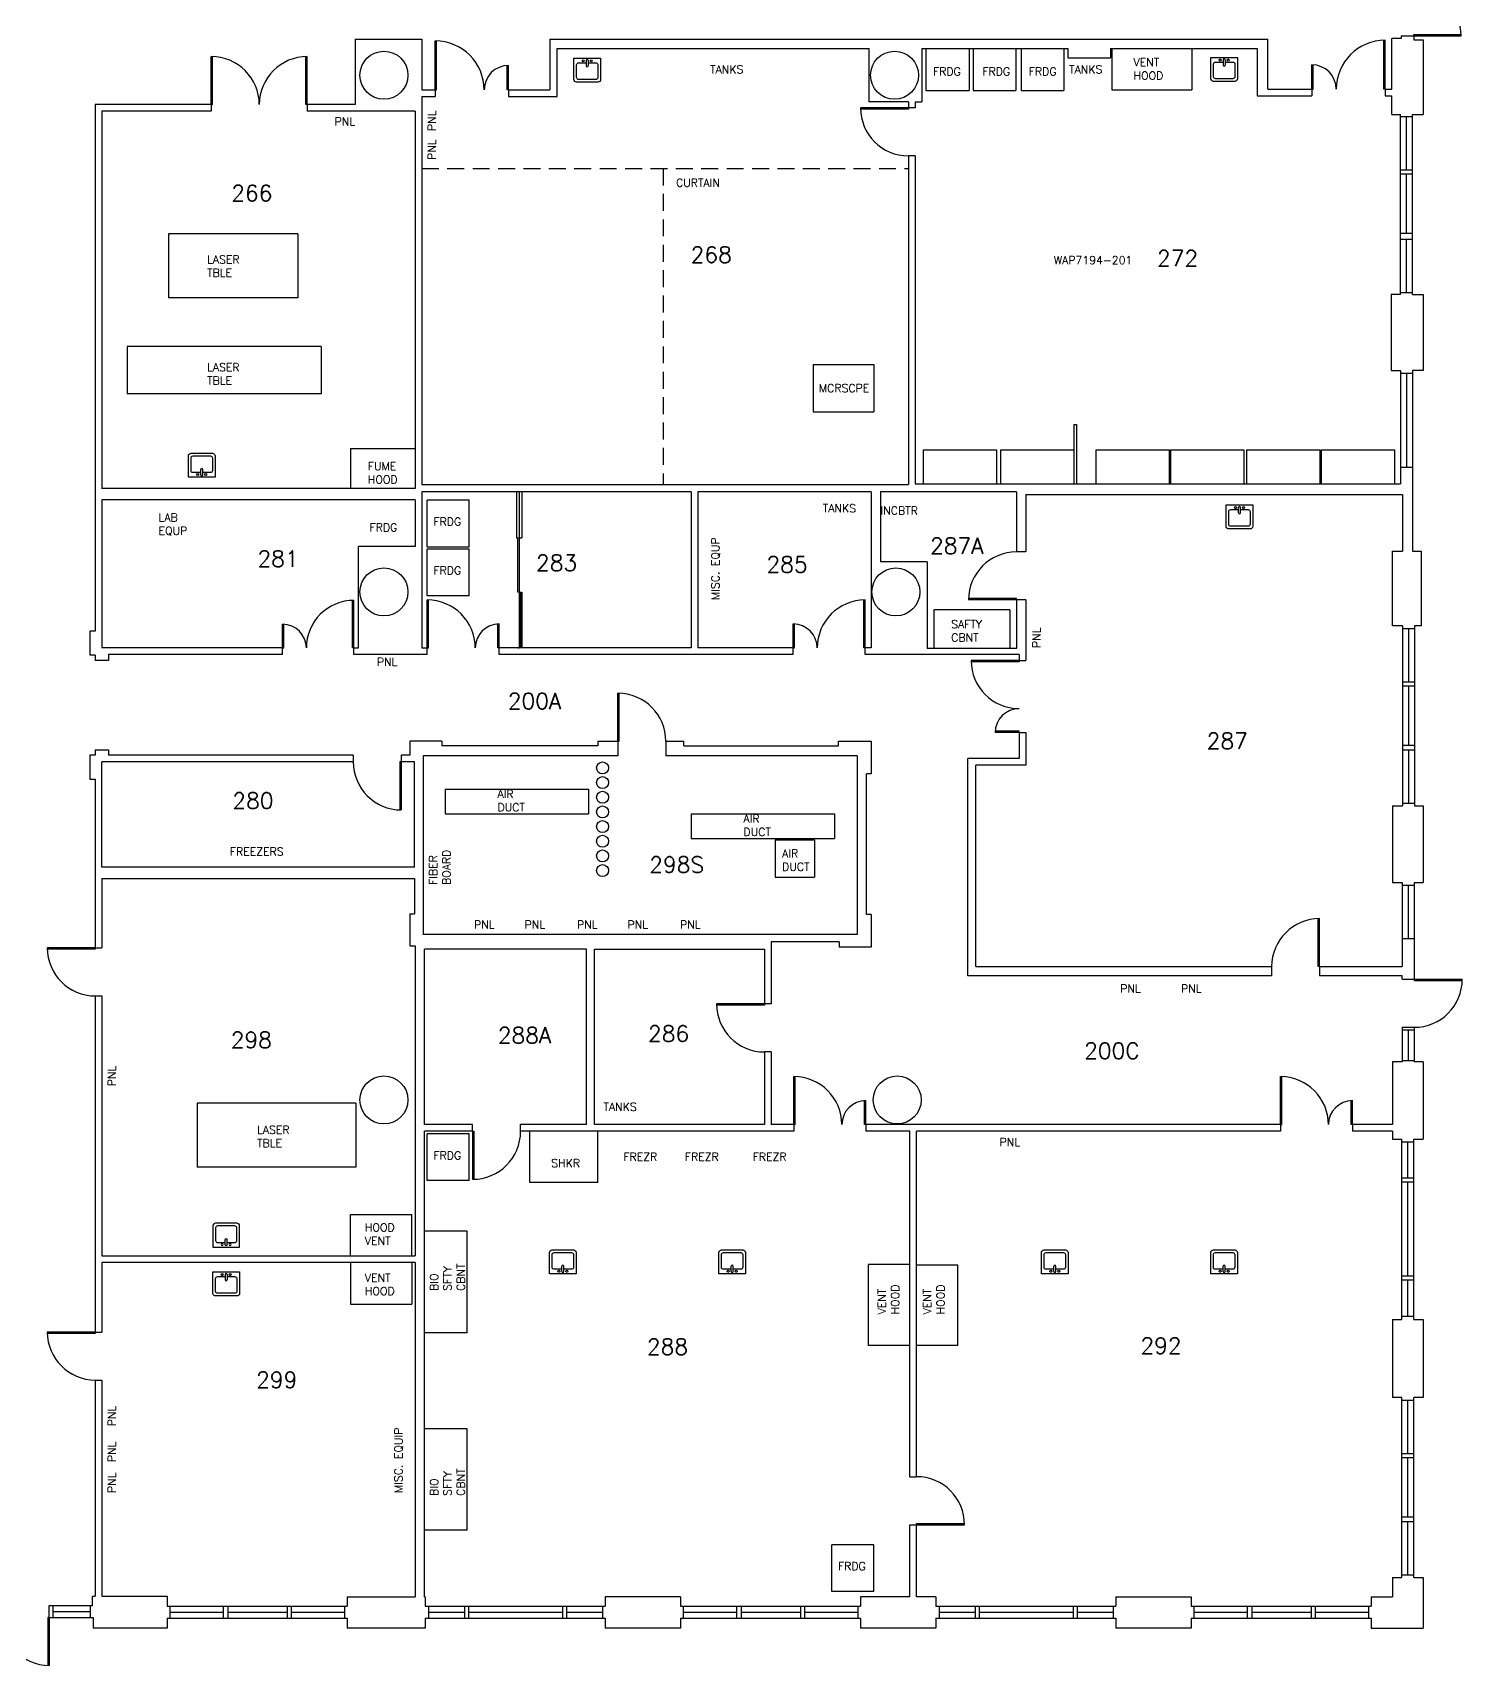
# Model space of a CAD drawing. Header units: inches. Extents: x -10292 to -5324, y 13582 to 17307.
# Drawn here: x -7178 to -6106, y 14632 to 15856 of the extents above; entities that cross this region are included whole.
import ezdxf
from ezdxf.enums import TextEntityAlignment as Align

# ---------------------------------------------------------------- set-up
doc = ezdxf.new("R2010")
doc.units = ezdxf.units.IN
doc.header["$MEASUREMENT"] = 0
doc.linetypes.add('DASHED', pattern=[19.05, 12.7, -6.35])
doc.layers.get('0').update_dxf_attribs({"plot": 0})
for name, color, linetype in [('A-AREA-IDEN', 7, 'Continuous'), ('A-COLS', 1, 'Continuous'), ('A-DOOR', 3, 'Continuous'), ('A-EQPM', 9, 'Continuous'), ('A-FLOR-PFIX', 9, 'Continuous'), ('A-FURN', 9, 'Continuous'), ('A-GLAZ', 5, 'Continuous'), ('A-WALL-FULL', 7, 'Continuous'), ('A-WALL-PRTN', 9, 'Continuous'), ('T-WIFI-WAPS', 8, 'Continuous')]:
    doc.layers.add(name, color=color, linetype=linetype)
doc.layers.get('0').off()
doc.styles.get("Standard").update_dxf_attribs({"font": 'romans.shx', "height": 12})

# ---------------------------------------------------------------- blocks, each defined once
blk = doc.blocks.new('SINKSQUARE')
at = {"layer": 'A-FLOR-PFIX'}
for p, q in [((-10, 0), (10, 0)), ((-0.8, -1.8), (-0.8, -5.8)), ((0.7, -1.8), (0.7, -5.8))]:
    blk.add_line(p, q, dxfattribs=at)
for points in [[(10, 0), (10, -16, -0.414214), (8, -18), (-8, -18, -0.414214), (-10, -16), (-10, 0)], [(0.7, -3.5), (6.5, -3.5, -0.414214), (8, -5), (8, -14.5, -0.414214), (6.5, -16), (-6.5, -16, -0.414214), (-8, -14.5), (-8, -5, -0.414214), (-6.5, -3.5), (-0.8, -3.5)]]:
    blk.add_lwpolyline(points, format="xyb", dxfattribs=at)
for centre in [(-3, -2), (3, -2)]:
    blk.add_circle(centre, 0.75, dxfattribs=at)
for centre, start, end in [((0, -1.8), 0, 180), ((0, -5.8), 180, 0)]:
    blk.add_arc(centre, 0.75, start, end, dxfattribs=at)
for tag, p in [('INFO_BLOCK_ID', (0, 0)), ('SM_DESCRIPTION', (0, -18)), ('ROOM_NUMBER', (0, -9)), ('HEIGHT', (0, -27)), ('COMMENT', (0, -36))]:
    blk.add_attdef(tag, text='', height=6).set_placement(p, align=Align.CENTER)

msp = doc.modelspace()

# ---------------------------------------------------------------- linework, layer by layer
at = {"layer": 'A-COLS'}
for centre in [(-6914.8, 15824.3), (-6531.8, 15824.3), (-6914.8, 15436.8), (-6530.8, 15436.8), (-6914.8, 15055.8), (-6529.8, 15055.8)]:
    msp.add_circle(centre, 18, dxfattribs=at)
at = {"layer": 'A-DOOR'}
for p, q in [((-6876.3, 15813.3), (-6876.3, 15850)), ((-6875.3, 15813.3), (-6875.3, 15850)), ((-6164.8, 15813.8), (-6164.8, 15850.5)), ((-6163.8, 15813.8), (-6163.8, 15850.5)), ((-6142.3, 15853.8), (-6142.3, 15854.8)), ((-6142.3, 15854.8), (-6106.8, 15854.8)), ((-6142.3, 15853.8), (-6106.8, 15853.8)), ((-7044.3, 15802.3), (-7044.3, 15838.3)), ((-7043.3, 15802.3), (-7043.3, 15838.3)), ((-6973.3, 15802.3), (-6973.3, 15838.3)), ((-6972.3, 15802.3), (-6972.3, 15838.3)), ((-6822.3, 15813.3), (-6822.3, 15831.6)), ((-6821.3, 15813.3), (-6821.3, 15831.6)), ((-6218.8, 15813.8), (-6218.8, 15832.1)), ((-6217.8, 15813.8), (-6217.8, 15832.1)), ((-6876.3, 15813.3), (-6875.3, 15813.3)), ((-6821.3, 15813.3), (-6822.3, 15813.3)), ((-6218.8, 15813.8), (-6217.8, 15813.8)), ((-6163.8, 15813.8), (-6164.8, 15813.8)), ((-7044.3, 15802.3), (-7043.3, 15802.3)), ((-6972.3, 15802.3), (-6973.3, 15802.3)), ((-6521.3, 15799.8), (-6557.3, 15799.8)), ((-6521.3, 15798.8), (-6557.3, 15798.8)), ((-6521.3, 15799.8), (-6521.3, 15798.8)), ((-6814.3, 15477.3), (-6813.3, 15477.3)), ((-6814.3, 15436.6), (-6814.3, 15477.3)), ((-6813.3, 15477.3), (-6813.3, 15436.6)), ((-6938.3, 15394.8), (-6938.3, 15430.5)), ((-6937.3, 15394.8), (-6937.3, 15430.5)), ((-6882.3, 15394.8), (-6882.3, 15430.8)), ((-6881.3, 15394.8), (-6881.3, 15430.8)), ((-6813.3, 15436.6), (-6814.3, 15436.6)), ((-6554.8, 15394.8), (-6554.8, 15430.8)), ((-6553.8, 15394.8), (-6553.8, 15430.8)), ((-6440.3, 15431.8), (-6476.3, 15431.8)), ((-6440.3, 15430.8), (-6476.3, 15430.8)), ((-6440.3, 15430.8), (-6440.3, 15431.8)), ((-6990.8, 15394.8), (-6990.8, 15412.6)), ((-6989.8, 15394.8), (-6989.8, 15412.6)), ((-6829.3, 15394.8), (-6829.3, 15412.8)), ((-6828.3, 15394.8), (-6828.3, 15412.8)), ((-6607.8, 15394.8), (-6607.8, 15412.8)), ((-6606.8, 15394.8), (-6606.8, 15412.8)), ((-6990.8, 15394.8), (-6989.8, 15394.8)), ((-6937.3, 15394.8), (-6938.3, 15394.8)), ((-6882.3, 15394.8), (-6881.3, 15394.8)), ((-6828.3, 15394.8), (-6829.3, 15394.8)), ((-6814.3, 15394.8), (-6813.3, 15394.8)), ((-6607.8, 15394.8), (-6606.8, 15394.8)), ((-6553.8, 15394.8), (-6554.8, 15394.8)), ((-6438.3, 15385.3), (-6474.3, 15385.3)), ((-6438.3, 15384.3), (-6474.3, 15384.3)), ((-6438.3, 15385.3), (-6438.3, 15384.3)), ((-6739.3, 15324.8), (-6739.3, 15360.8)), ((-6738.3, 15324.8), (-6738.3, 15360.8)), ((-6438.3, 15332.3), (-6456.3, 15332.3)), ((-6438.3, 15331.3), (-6456.3, 15331.3)), ((-6438.3, 15331.3), (-6438.3, 15332.3)), ((-6739.3, 15324.8), (-6738.3, 15324.8)), ((-6901.8, 15309.3), (-6902.8, 15309.3)), ((-6902.8, 15309.3), (-6902.8, 15273.3)), ((-6901.8, 15309.3), (-6901.8, 15273.3)), ((-6213.9, 15155.8), (-6213.9, 15191.8)), ((-6212.9, 15155.8), (-6212.9, 15191.8)), ((-7131.3, 15169.8), (-7167.3, 15169.8)), ((-7131.3, 15168.8), (-7167.3, 15168.8)), ((-7131.3, 15169.8), (-7131.3, 15168.8)), ((-6212.9, 15155.8), (-6213.9, 15155.8)), ((-6141.9, 15146.3), (-6105.9, 15146.3)), ((-6141.9, 15146.3), (-6141.9, 15145.3)), ((-6141.9, 15145.3), (-6105.9, 15145.3)), ((-6629.3, 15127.8), (-6665.3, 15127.8)), ((-6629.3, 15126.8), (-6665.3, 15126.8)), ((-6629.3, 15127.8), (-6629.3, 15126.8)), ((-6607.3, 15037.3), (-6607.3, 15073.3)), ((-6606.3, 15037.3), (-6606.3, 15073.3)), ((-6242.3, 15037.3), (-6242.3, 15073.3)), ((-6241.3, 15037.3), (-6241.3, 15073.3)), ((-6554.3, 15037.3), (-6554.3, 15055.3)), ((-6553.3, 15037.3), (-6553.3, 15055.3)), ((-6189.3, 15037.3), (-6189.3, 15055.3)), ((-6188.3, 15037.3), (-6188.3, 15055.3)), ((-6607.3, 15037.3), (-6606.3, 15037.3)), ((-6553.3, 15037.3), (-6554.3, 15037.3)), ((-6242.3, 15037.3), (-6241.3, 15037.3)), ((-6188.3, 15037.3), (-6189.3, 15037.3)), ((-6848.3, 15032.3), (-6848.3, 14996.3)), ((-6848.3, 15032.3), (-6847.3, 15032.3)), ((-6847.3, 15032.3), (-6847.3, 14996.3)), ((-7131.3, 14881.8), (-7167.3, 14881.8)), ((-7131.3, 14880.8), (-7167.3, 14880.8)), ((-7131.3, 14881.8), (-7131.3, 14880.8)), ((-6515.3, 14737.3), (-6515.3, 14738.3)), ((-6515.3, 14738.3), (-6479.3, 14738.3)), ((-6515.3, 14737.3), (-6479.3, 14737.3)), ((-7165.8, 14667.8), (-7166.8, 14667.8)), ((-7166.8, 14667.8), (-7166.8, 14631.8)), ((-7165.8, 14667.8), (-7165.8, 14631.8))]:
    msp.add_line(p, q, dxfattribs=at)
at = {"layer": 'A-DOOR', "linetype": 'DASHED'}
for p, q in [((-6886.3, 15754.3), (-6521.3, 15754.3)), ((-6705.3, 15754.3), (-6705.3, 15517.3))]:
    msp.add_line(p, q, dxfattribs=at)
at = {"layer": 'A-DOOR'}
for centre, radius, start, end in [((-6142.3, 15853.8), 35.5, 0, 90), ((-6876.3, 15813.3), 36.7, 0, 90), ((-6163.8, 15813.8), 36.7, 90, 180), ((-7044.3, 15802.3), 36, 0, 90), ((-6972.3, 15802.3), 36, 90, 180), ((-6821.3, 15813.3), 18.3, 90, 180), ((-6218.8, 15813.8), 18.3, 0, 90), ((-6521.3, 15799.8), 36, 180, 270), ((-6440.3, 15430.8), 36, 90, 180), ((-6937.3, 15394.8), 35.7, 90, 180), ((-6882.3, 15394.8), 36, 0, 90), ((-6553.8, 15394.8), 36, 90, 180), ((-6990.8, 15394.8), 17.8, 0, 90), ((-6828.3, 15394.8), 18, 90, 180), ((-6607.8, 15394.8), 18, 0, 90), ((-6438.3, 15385.3), 36, 180, 270), ((-6739.3, 15324.8), 36, 0, 90), ((-6438.3, 15331.3), 18, 90, 180), ((-6901.8, 15309.3), 36, 180, 270), ((-6212.9, 15155.8), 36, 90, 180), ((-7131.3, 15169.8), 36, 180, 270), ((-6141.9, 15146.3), 36, 270, 0), ((-6629.3, 15127.8), 36, 180, 270), ((-6607.3, 15037.3), 36, 0, 90), ((-6242.3, 15037.3), 36, 0, 90), ((-6553.3, 15037.3), 18, 90, 180), ((-6188.3, 15037.3), 18, 90, 180), ((-6848.3, 15032.3), 36, 270, 0), ((-7131.3, 14881.8), 36, 180, 270), ((-6515.3, 14737.3), 36, 0, 90), ((-7165.8, 14667.8), 36, 180, 270)]:
    msp.add_arc(centre, radius, start, end, dxfattribs=at)
at = {"layer": 'A-EQPM'}
for p, q in [((-6508.3, 15844.3), (-6508.3, 15812.8)), ((-6475.8, 15844.3), (-6475.8, 15812.8)), ((-6472.8, 15844.3), (-6472.8, 15812.8)), ((-6440.8, 15844.3), (-6440.8, 15812.8)), ((-6436.8, 15844.3), (-6436.8, 15812.8)), ((-6404.8, 15844.3), (-6404.8, 15812.8)), ((-6368.8, 15844.3), (-6368.8, 15813.3)), ((-6308.8, 15844.3), (-6308.8, 15813.3)), ((-6508.3, 15812.8), (-6475.8, 15812.8)), ((-6472.8, 15812.8), (-6440.8, 15812.8)), ((-6436.8, 15812.8), (-6404.8, 15812.8)), ((-6368.8, 15813.3), (-6308.8, 15813.3)), ((-7076.3, 15705.3), (-7076.3, 15657.3)), ((-6979.3, 15705.3), (-7076.3, 15705.3)), ((-6979.3, 15705.3), (-6979.3, 15657.3)), ((-6979.3, 15657.3), (-7076.3, 15657.3)), ((-7107.3, 15620.8), (-7107.3, 15585.3)), ((-6961.8, 15620.8), (-7107.3, 15620.8)), ((-6961.8, 15620.8), (-6961.8, 15585.3)), ((-6592.8, 15607.3), (-6592.8, 15571.8)), ((-6592.8, 15607.3), (-6547.3, 15607.3)), ((-6547.3, 15607.3), (-6547.3, 15571.8)), ((-6961.8, 15585.3), (-7107.3, 15585.3)), ((-6592.8, 15571.8), (-6547.3, 15571.8)), ((-6939.8, 15544.3), (-6939.8, 15514.3)), ((-6939.8, 15544.3), (-6891.3, 15544.3)), ((-6850.8, 15505.5), (-6882.3, 15505.5)), ((-6882.3, 15470.5), (-6882.3, 15505.5)), ((-6850.8, 15470.5), (-6850.8, 15505.5)), ((-6850.8, 15470.5), (-6882.3, 15470.5)), ((-6850.8, 15468.9), (-6882.3, 15468.9)), ((-6882.3, 15433.9), (-6882.3, 15468.9)), ((-6850.8, 15433.9), (-6850.8, 15468.9)), ((-6850.8, 15433.9), (-6882.3, 15433.9)), ((-6502.3, 15423.3), (-6502.3, 15394.3)), ((-6445.3, 15423.3), (-6502.3, 15423.3)), ((-6445.3, 15423.3), (-6445.3, 15394.3)), ((-6868.8, 15288.8), (-6761.3, 15288.8)), ((-6868.8, 15288.8), (-6868.8, 15270.3)), ((-6761.3, 15288.8), (-6761.3, 15270.3)), ((-6868.8, 15270.3), (-6761.3, 15270.3)), ((-6684.3, 15270.3), (-6576.8, 15270.3)), ((-6684.3, 15270.3), (-6684.3, 15251.8)), ((-6576.8, 15270.3), (-6576.8, 15251.8)), ((-6684.3, 15251.8), (-6576.8, 15251.8)), ((-6621.3, 15250.8), (-6591.8, 15250.8)), ((-6621.3, 15250.8), (-6621.3, 15222.8)), ((-6591.8, 15250.8), (-6591.8, 15222.8)), ((-6621.3, 15222.8), (-6591.8, 15222.8)), ((-7054.8, 15053.3), (-7054.8, 15005.3)), ((-6935.8, 15053.3), (-7054.8, 15053.3)), ((-6935.8, 15053.3), (-6935.8, 15005.3)), ((-6850.8, 15030.3), (-6882.3, 15030.3)), ((-6882.3, 14995.3), (-6882.3, 15030.3)), ((-6850.8, 14995.3), (-6850.8, 15030.3)), ((-6805.3, 14993.8), (-6805.3, 15032.3)), ((-6754.3, 14993.8), (-6754.3, 15032.3)), ((-6935.8, 15005.3), (-7054.8, 15005.3)), ((-6850.8, 14995.3), (-6882.3, 14995.3)), ((-6754.3, 14993.8), (-6805.3, 14993.8)), ((-6939.8, 14938.8), (-6939.8, 14969.8)), ((-6939.8, 14969.8), (-6893.8, 14969.8)), ((-6893.8, 14938.8), (-6893.8, 14969.8)), ((-6852.3, 14957.3), (-6884.3, 14957.3)), ((-6852.3, 14881.3), (-6852.3, 14957.3)), ((-6939.8, 14933.8), (-6939.8, 14902.8)), ((-6893.8, 14933.8), (-6893.8, 14902.8)), ((-6551.3, 14871.8), (-6551.3, 14932.3)), ((-6520.3, 14932.3), (-6551.3, 14932.3)), ((-6484.3, 14931.8), (-6515.3, 14931.8)), ((-6484.3, 14871.8), (-6484.3, 14931.8)), ((-6939.8, 14902.8), (-6893.8, 14902.8)), ((-6852.3, 14881.3), (-6884.3, 14881.3)), ((-6520.3, 14871.8), (-6551.3, 14871.8)), ((-6484.3, 14871.8), (-6515.3, 14871.8)), ((-6852.3, 14809.3), (-6884.3, 14809.3)), ((-6852.3, 14733.3), (-6852.3, 14809.3)), ((-6852.3, 14733.3), (-6884.3, 14733.3)), ((-6547.3, 14722.3), (-6578.8, 14722.3)), ((-6578.8, 14687.3), (-6578.8, 14722.3)), ((-6547.3, 14687.3), (-6547.3, 14722.3)), ((-6547.3, 14687.3), (-6578.8, 14687.3))]:
    msp.add_line(p, q, dxfattribs=at)
for centre in [(-6750.8, 15304.8), (-6750.8, 15293.8), (-6750.8, 15282.8), (-6750.8, 15271.8), (-6750.8, 15260.8), (-6750.8, 15249.8), (-6750.8, 15238.8), (-6750.8, 15227.8)]:
    msp.add_circle(centre, 4.5, dxfattribs=at)
at = {"layer": 'A-FURN'}
for p, q in [((-6510.3, 15543.3), (-6455.3, 15543.3)), ((-6510.3, 15543.3), (-6510.3, 15517.8)), ((-6455.3, 15543.3), (-6455.3, 15517.8)), ((-6452.3, 15543.3), (-6452.3, 15517.8)), ((-6452.3, 15543.3), (-6397.3, 15543.3)), ((-6397.3, 15543.3), (-6397.3, 15517.8)), ((-6380.8, 15543.3), (-6380.8, 15517.8)), ((-6380.8, 15543.3), (-6325.8, 15543.3)), ((-6325.8, 15543.3), (-6325.8, 15517.8)), ((-6324.8, 15543.3), (-6324.8, 15517.8)), ((-6324.8, 15543.3), (-6269.8, 15543.3)), ((-6269.8, 15543.3), (-6269.8, 15517.8)), ((-6267.8, 15543.3), (-6267.8, 15517.8)), ((-6267.8, 15543.3), (-6212.8, 15543.3)), ((-6212.8, 15543.3), (-6212.8, 15517.8)), ((-6211.8, 15543.3), (-6211.8, 15517.8)), ((-6211.8, 15543.3), (-6156.8, 15543.3)), ((-6156.8, 15543.3), (-6156.8, 15517.8))]:
    msp.add_line(p, q, dxfattribs=at)
at = {"layer": 'A-GLAZ'}
for p, q in [((-6152.3, 15753.3), (-6152.3, 15793.3)), ((-6147.8, 15753.3), (-6147.8, 15793.3)), ((-6143.3, 15753.3), (-6143.3, 15793.3)), ((-6152.3, 15705.8), (-6152.3, 15750.3)), ((-6147.8, 15705.8), (-6147.8, 15750.3)), ((-6143.3, 15705.8), (-6143.3, 15750.3)), ((-6152.3, 15661.3), (-6152.3, 15701.3)), ((-6147.8, 15661.3), (-6147.8, 15701.3)), ((-6143.3, 15661.3), (-6143.3, 15701.3)), ((-6152.3, 15600.8), (-6152.3, 15530.3)), ((-6147.8, 15600.8), (-6147.8, 15530.3)), ((-6143.3, 15600.8), (-6143.3, 15530.3)), ((-6815.3, 15511.8), (-6815.3, 15477.3)), ((-6813.3, 15511.8), (-6813.3, 15477.3)), ((-6811.3, 15511.8), (-6811.3, 15477.3)), ((-6815.3, 15477.3), (-6811.3, 15477.3)), ((-6813.3, 15436.6), (-6813.3, 15394.8)), ((-6813.3, 15436.6), (-6811.3, 15436.6)), ((-6812.3, 15436.6), (-6812.3, 15394.8)), ((-6811.3, 15436.6), (-6811.3, 15394.8)), ((-6150.8, 15409.3), (-6150.8, 15369.3)), ((-6146.3, 15409.3), (-6146.3, 15369.3)), ((-6141.8, 15409.3), (-6141.8, 15369.3)), ((-6150.8, 15366.3), (-6150.8, 15321.8)), ((-6146.3, 15366.3), (-6146.3, 15321.8)), ((-6141.8, 15366.3), (-6141.8, 15321.8)), ((-6150.8, 15318.3), (-6150.8, 15278.3)), ((-6146.3, 15318.3), (-6146.3, 15278.3)), ((-6141.8, 15318.3), (-6141.8, 15278.3)), ((-6150.9, 15216.8), (-6150.9, 15176.8)), ((-6146.4, 15216.8), (-6146.4, 15176.8)), ((-6141.9, 15216.8), (-6141.9, 15176.8)), ((-6150.9, 15108.3), (-6150.9, 15085.3)), ((-6146.4, 15108.3), (-6146.4, 15085.3)), ((-6141.9, 15108.3), (-6141.9, 15085.3)), ((-6151.3, 14997.3), (-6151.3, 15024.3)), ((-6146.8, 14997.3), (-6146.8, 15024.3)), ((-6142.3, 14997.3), (-6142.3, 15024.3)), ((-6151.3, 14923.8), (-6151.3, 14994.3)), ((-6146.8, 14923.8), (-6146.8, 14994.3)), ((-6142.3, 14923.8), (-6142.3, 14994.3)), ((-6151.3, 14893.8), (-6151.3, 14920.8)), ((-6146.8, 14893.8), (-6146.8, 14920.8)), ((-6142.3, 14893.8), (-6142.3, 14920.8)), ((-6151.3, 14790.8), (-6151.3, 14830.8)), ((-6146.8, 14790.8), (-6146.8, 14830.8)), ((-6142.3, 14790.8), (-6142.3, 14830.8)), ((-6151.3, 14743.3), (-6151.3, 14787.8)), ((-6146.8, 14743.3), (-6146.8, 14787.8)), ((-6142.3, 14743.3), (-6142.3, 14787.8)), ((-6151.3, 14699.8), (-6151.3, 14739.8)), ((-6146.8, 14699.8), (-6146.8, 14739.8)), ((-6142.3, 14699.8), (-6142.3, 14739.8)), ((-7162.8, 14676.8), (-7134.8, 14676.8)), ((-7162.8, 14672.3), (-7134.8, 14672.3)), ((-7075.3, 14676.3), (-7035.3, 14676.3)), ((-7075.3, 14671.8), (-7035.3, 14671.8)), ((-7031.8, 14676.3), (-6987.3, 14676.3)), ((-7031.8, 14671.8), (-6987.3, 14671.8)), ((-6984.3, 14676.3), (-6944.3, 14676.3)), ((-6984.3, 14671.8), (-6944.3, 14671.8)), ((-6881.3, 14676.3), (-6854.3, 14676.3)), ((-6881.3, 14671.8), (-6854.3, 14671.8)), ((-6851.3, 14676.3), (-6780.8, 14676.3)), ((-6851.3, 14671.8), (-6780.8, 14671.8)), ((-6777.8, 14676.3), (-6750.8, 14676.3)), ((-6777.8, 14671.8), (-6750.8, 14671.8)), ((-6690.3, 14676.3), (-6650.3, 14676.3)), ((-6690.3, 14671.8), (-6650.3, 14671.8)), ((-6646.8, 14676.3), (-6602.3, 14676.3)), ((-6646.8, 14671.8), (-6602.3, 14671.8)), ((-6599.3, 14676.3), (-6559.3, 14676.3)), ((-6599.3, 14671.8), (-6559.3, 14671.8)), ((-6498.3, 14676.3), (-6471.3, 14676.3)), ((-6498.3, 14671.8), (-6471.3, 14671.8)), ((-6468.3, 14676.3), (-6397.8, 14676.3)), ((-6468.3, 14671.8), (-6397.8, 14671.8)), ((-6394.8, 14676.3), (-6367.8, 14676.3)), ((-6394.8, 14671.8), (-6367.8, 14671.8)), ((-6307.3, 14676.3), (-6267.3, 14676.3)), ((-6307.3, 14671.8), (-6267.3, 14671.8)), ((-6263.8, 14676.3), (-6219.3, 14676.3)), ((-6263.8, 14671.8), (-6219.3, 14671.8)), ((-6216.3, 14676.3), (-6176.3, 14676.3)), ((-6216.3, 14671.8), (-6176.3, 14671.8)), ((-7162.8, 14667.8), (-7134.8, 14667.8)), ((-7075.3, 14667.3), (-7035.3, 14667.3)), ((-7031.8, 14667.3), (-6987.3, 14667.3)), ((-6984.3, 14667.3), (-6944.3, 14667.3)), ((-6881.3, 14667.3), (-6854.3, 14667.3)), ((-6851.3, 14667.3), (-6780.8, 14667.3)), ((-6777.8, 14667.3), (-6750.8, 14667.3)), ((-6690.3, 14667.3), (-6650.3, 14667.3)), ((-6646.8, 14667.3), (-6602.3, 14667.3)), ((-6599.3, 14667.3), (-6559.3, 14667.3)), ((-6498.3, 14667.3), (-6471.3, 14667.3)), ((-6468.3, 14667.3), (-6397.8, 14667.3)), ((-6394.8, 14667.3), (-6367.8, 14667.3)), ((-6307.3, 14667.3), (-6267.3, 14667.3)), ((-6263.8, 14667.3), (-6219.3, 14667.3)), ((-6216.3, 14667.3), (-6176.3, 14667.3))]:
    msp.add_line(p, q, dxfattribs=at)
at = {"layer": 'A-WALL-FULL'}
for p, q in [((-6936.3, 15851.3), (-6936.3, 15802.3)), ((-6936.3, 15851.3), (-6886.3, 15851.3)), ((-6886.3, 15851.3), (-6886.3, 15813.3)), ((-6790.3, 15851.3), (-6790.3, 15813.3)), ((-6790.3, 15851.3), (-6251.8, 15851.3)), ((-6784.8, 15844.3), (-6550.8, 15844.3)), ((-6784.8, 15808.3), (-6784.8, 15844.3)), ((-6550.8, 15804.3), (-6550.8, 15844.3)), ((-6511.3, 15844.3), (-6511.3, 15804.3)), ((-6511.3, 15844.3), (-6401.8, 15844.3)), ((-6401.8, 15844.3), (-6401.8, 15837.3)), ((-6369.8, 15844.3), (-6369.8, 15837.3)), ((-6369.8, 15844.3), (-6259.8, 15844.3)), ((-6259.8, 15844.3), (-6259.8, 15808.8)), ((-6251.8, 15813.8), (-6251.8, 15851.3)), ((-6151.8, 15851.8), (-6158.8, 15851.8)), ((-6158.8, 15813.8), (-6158.8, 15851.8)), ((-6151.8, 15853.8), (-6142.3, 15853.8)), ((-6151.8, 15853.8), (-6151.8, 15851.8)), ((-6142.3, 15853.8), (-6142.3, 15850.8)), ((-6142.3, 15850.8), (-6135.3, 15850.8)), ((-6135.3, 15850.8), (-6135.3, 15794.8)), ((-6401.8, 15837.3), (-6369.8, 15837.3)), ((-6886.3, 15813.3), (-6876.3, 15813.3)), ((-6886.3, 15808.3), (-6876.3, 15808.3)), ((-6886.3, 15808.3), (-6886.3, 15517.3)), ((-6876.3, 15813.3), (-6876.3, 15808.3)), ((-6821.3, 15813.3), (-6790.3, 15813.3)), ((-6821.3, 15813.3), (-6821.3, 15808.3)), ((-6821.3, 15808.3), (-6784.8, 15808.3)), ((-6259.8, 15808.8), (-6218.8, 15808.8)), ((-6251.8, 15813.8), (-6218.8, 15813.8)), ((-6218.8, 15813.8), (-6218.8, 15808.8)), ((-6163.8, 15813.8), (-6158.8, 15813.8)), ((-6163.8, 15813.8), (-6163.8, 15808.8)), ((-6163.8, 15808.8), (-6158.8, 15808.8)), ((-6158.8, 15794.8), (-6158.8, 15808.8)), ((-7131.3, 15802.3), (-7131.3, 15407.3)), ((-7044.3, 15802.3), (-7131.3, 15802.3)), ((-7044.3, 15797.3), (-7126.3, 15797.3)), ((-7126.3, 15797.3), (-7126.3, 15514.3)), ((-7044.3, 15802.3), (-7044.3, 15797.3)), ((-6936.3, 15802.3), (-6972.3, 15802.3)), ((-6972.3, 15802.3), (-6972.3, 15797.3)), ((-6891.3, 15797.3), (-6972.3, 15797.3)), ((-6891.3, 15797.3), (-6891.3, 15514.3)), ((-6521.3, 15804.3), (-6550.8, 15804.3)), ((-6521.3, 15804.3), (-6521.3, 15799.8)), ((-6516.3, 15799.8), (-6521.3, 15799.8)), ((-6516.3, 15804.3), (-6511.3, 15804.3)), ((-6516.3, 15804.3), (-6516.3, 15799.8)), ((-6158.8, 15794.8), (-6152.3, 15794.8)), ((-6152.3, 15793.3), (-6152.3, 15794.8)), ((-6152.3, 15793.3), (-6143.3, 15793.3)), ((-6143.3, 15793.3), (-6143.3, 15794.8)), ((-6143.3, 15794.8), (-6135.3, 15794.8)), ((-6521.3, 15763.8), (-6521.3, 15517.3)), ((-6516.3, 15763.8), (-6521.3, 15763.8)), ((-6516.3, 15763.8), (-6516.3, 15517.8)), ((-6152.3, 15753.3), (-6143.3, 15753.3)), ((-6152.3, 15750.3), (-6152.3, 15753.3)), ((-6152.3, 15750.3), (-6143.3, 15750.3)), ((-6143.3, 15750.3), (-6143.3, 15753.3)), ((-6152.3, 15705.8), (-6143.3, 15705.8)), ((-6152.3, 15701.3), (-6152.3, 15705.8)), ((-6152.3, 15701.3), (-6143.3, 15701.3)), ((-6143.3, 15701.3), (-6143.3, 15705.8)), ((-6152.3, 15659.8), (-6152.3, 15661.3)), ((-6152.3, 15661.3), (-6143.3, 15661.3)), ((-6143.3, 15659.8), (-6143.3, 15661.3)), ((-6159.3, 15659.8), (-6159.3, 15602.8)), ((-6152.3, 15659.8), (-6159.3, 15659.8)), ((-6143.3, 15659.8), (-6135.3, 15659.8)), ((-6135.3, 15659.8), (-6135.3, 15602.8)), ((-6159.3, 15602.8), (-6152.3, 15602.8)), ((-6152.3, 15602.8), (-6152.3, 15600.8)), ((-6152.3, 15600.8), (-6143.3, 15600.8)), ((-6135.3, 15602.8), (-6143.3, 15602.8)), ((-6143.3, 15602.8), (-6143.3, 15600.8)), ((-6152.3, 15530.3), (-6152.3, 15517.8)), ((-6152.3, 15530.3), (-6143.3, 15530.3)), ((-6143.3, 15530.3), (-6143.3, 15467.3)), ((-6891.3, 15514.3), (-7126.3, 15514.3)), ((-6886.3, 15517.3), (-6521.3, 15517.3)), ((-6516.3, 15517.8), (-6152.3, 15517.8)), ((-6891.3, 15505.8), (-7126.3, 15505.8)), ((-7126.3, 15505.8), (-7126.3, 15394.8)), ((-6891.3, 15505.8), (-6891.3, 15470.8)), ((-6684.3, 15511.8), (-6886.3, 15511.8)), ((-6886.3, 15511.8), (-6886.3, 15394.8)), ((-6684.3, 15511.8), (-6684.3, 15394.8)), ((-6549.3, 15511.8), (-6679.3, 15511.8)), ((-6679.3, 15511.8), (-6679.3, 15394.8)), ((-6549.3, 15511.8), (-6549.3, 15394.8)), ((-6440.3, 15511.8), (-6542.3, 15511.8)), ((-6542.3, 15511.8), (-6542.3, 15459.3)), ((-6440.3, 15511.8), (-6440.3, 15466.8)), ((-6433.3, 15509.8), (-6150.8, 15509.8)), ((-6433.3, 15509.8), (-6433.3, 15466.8)), ((-6150.8, 15509.8), (-6150.8, 15467.3)), ((-6933.8, 15394.8), (-6933.8, 15470.8)), ((-6891.3, 15470.8), (-6933.8, 15470.8)), ((-6433.3, 15466.8), (-6440.3, 15466.8)), ((-6158.3, 15411.3), (-6158.3, 15467.3)), ((-6158.3, 15467.3), (-6150.8, 15467.3)), ((-6143.3, 15467.3), (-6136.8, 15467.3)), ((-6136.8, 15467.3), (-6136.8, 15411.3)), ((-6507.3, 15459.3), (-6542.3, 15459.3)), ((-6507.3, 15459.3), (-6507.3, 15394.3)), ((-6440.3, 15430.8), (-6440.3, 15394.3)), ((-6433.3, 15430.8), (-6440.3, 15430.8)), ((-6433.3, 15430.8), (-6433.3, 15385.3)), ((-7131.3, 15407.3), (-7135.3, 15407.3)), ((-7135.3, 15407.3), (-7135.3, 15389.3)), ((-6150.8, 15411.3), (-6158.3, 15411.3)), ((-6150.8, 15411.3), (-6150.8, 15409.3)), ((-6150.8, 15409.3), (-6141.8, 15409.3)), ((-6136.8, 15411.3), (-6141.8, 15411.3)), ((-6141.8, 15411.3), (-6141.8, 15409.3)), ((-6990.8, 15394.8), (-7126.3, 15394.8)), ((-6990.8, 15389.8), (-6990.8, 15394.8)), ((-6937.3, 15389.8), (-6937.3, 15394.8)), ((-6937.3, 15394.8), (-6933.8, 15394.8)), ((-6886.3, 15394.8), (-6882.3, 15394.8)), ((-6882.3, 15389.8), (-6882.3, 15394.8)), ((-6684.3, 15394.8), (-6828.3, 15394.8)), ((-6828.3, 15389.8), (-6828.3, 15394.8)), ((-6607.8, 15394.8), (-6679.3, 15394.8)), ((-6607.8, 15389.8), (-6607.8, 15394.8)), ((-6549.3, 15394.8), (-6553.8, 15394.8)), ((-6553.8, 15389.8), (-6553.8, 15394.8)), ((-6440.3, 15394.3), (-6507.3, 15394.3)), ((-7131.3, 15389.3), (-7135.3, 15389.3)), ((-7131.3, 15389.3), (-7131.3, 15385.3)), ((-7121.3, 15385.3), (-7131.3, 15385.3)), ((-7121.3, 15389.8), (-7121.3, 15385.3)), ((-6990.8, 15389.8), (-7121.3, 15389.8)), ((-6882.3, 15389.8), (-6937.3, 15389.8)), ((-6607.8, 15389.8), (-6828.3, 15389.8)), ((-6438.3, 15389.8), (-6553.8, 15389.8)), ((-6438.3, 15389.8), (-6438.3, 15385.3)), ((-6438.3, 15385.3), (-6433.3, 15385.3)), ((-6150.8, 15369.3), (-6141.8, 15369.3)), ((-6150.8, 15369.3), (-6150.8, 15366.3)), ((-6141.8, 15369.3), (-6141.8, 15366.3)), ((-6150.8, 15366.3), (-6141.8, 15366.3)), ((-6438.3, 15331.3), (-6438.3, 15311.8)), ((-6438.3, 15331.3), (-6433.3, 15331.3)), ((-6433.3, 15331.3), (-6433.3, 15306.8)), ((-7131.3, 15318.3), (-7121.3, 15318.3)), ((-7131.3, 15318.3), (-7131.3, 15314.3)), ((-7121.3, 15318.3), (-7121.3, 15314.3)), ((-6895.3, 15324.8), (-6895.3, 15314.3)), ((-6871.3, 15324.8), (-6895.3, 15324.8)), ((-6871.3, 15324.8), (-6871.3, 15321.3)), ((-6754.3, 15321.3), (-6871.3, 15321.3)), ((-6754.3, 15324.8), (-6754.3, 15321.3)), ((-6754.3, 15324.8), (-6739.3, 15324.8)), ((-6739.3, 15324.8), (-6739.3, 15313.8)), ((-6703.3, 15324.8), (-6689.8, 15324.8)), ((-6703.3, 15324.8), (-6703.3, 15313.8)), ((-6689.8, 15321.3), (-6689.8, 15324.8)), ((-6689.8, 15321.3), (-6573.8, 15321.3)), ((-6573.8, 15321.3), (-6573.8, 15324.8)), ((-6573.8, 15324.8), (-6549.3, 15324.8)), ((-6549.3, 15324.8), (-6549.3, 15300.3)), ((-6150.8, 15321.8), (-6141.8, 15321.8)), ((-6150.8, 15321.8), (-6150.8, 15318.3)), ((-6150.8, 15318.3), (-6141.8, 15318.3)), ((-6141.8, 15321.8), (-6141.8, 15318.3)), ((-7135.3, 15314.3), (-7135.3, 15296.3)), ((-7131.3, 15314.3), (-7135.3, 15314.3)), ((-6937.8, 15309.3), (-7126.3, 15309.3)), ((-7126.3, 15230.3), (-7126.3, 15309.3)), ((-6937.8, 15314.3), (-7121.3, 15314.3)), ((-6937.8, 15314.3), (-6937.8, 15309.3)), ((-6895.3, 15314.3), (-6901.8, 15314.3)), ((-6901.8, 15314.3), (-6901.8, 15309.3)), ((-6891.8, 15309.3), (-6901.8, 15309.3)), ((-6891.8, 15230.3), (-6891.8, 15309.3)), ((-6739.3, 15313.8), (-6885.3, 15313.8)), ((-6885.3, 15313.8), (-6885.3, 15179.8)), ((-6559.8, 15313.8), (-6703.3, 15313.8)), ((-6559.8, 15313.8), (-6559.8, 15179.8)), ((-6476.8, 15148.8), (-6476.8, 15311.8)), ((-6438.3, 15311.8), (-6476.8, 15311.8)), ((-6433.3, 15306.8), (-6470.8, 15306.8)), ((-6470.8, 15155.8), (-6470.8, 15306.8)), ((-7135.3, 15296.3), (-7131.3, 15296.3)), ((-7131.3, 15296.3), (-7131.3, 15169.8)), ((-6549.3, 15300.3), (-6552.8, 15300.3)), ((-6552.8, 15194.8), (-6552.8, 15300.3)), ((-6158.3, 15276.3), (-6158.3, 15218.8)), ((-6158.3, 15276.3), (-6150.8, 15276.3)), ((-6150.8, 15278.3), (-6150.8, 15276.3)), ((-6150.8, 15278.3), (-6141.8, 15278.3)), ((-6141.8, 15278.3), (-6141.8, 15276.3)), ((-6141.8, 15276.3), (-6135.3, 15276.3)), ((-6135.3, 15276.3), (-6135.3, 15218.8)), ((-6891.8, 15230.3), (-7126.3, 15230.3)), ((-7126.3, 15221.8), (-6891.8, 15221.8)), ((-7126.3, 15221.8), (-7126.3, 15169.8)), ((-6891.8, 15221.8), (-6891.8, 15195.3)), ((-6158.3, 15218.8), (-6150.9, 15218.8)), ((-6150.9, 15218.8), (-6150.9, 15216.8)), ((-6150.9, 15216.8), (-6141.9, 15216.8)), ((-6141.9, 15218.8), (-6135.3, 15218.8)), ((-6141.9, 15218.8), (-6141.9, 15216.8)), ((-6895.3, 15195.3), (-6891.8, 15195.3)), ((-6895.3, 15195.3), (-6895.3, 15171.3)), ((-6549.3, 15194.8), (-6552.8, 15194.8)), ((-6549.3, 15194.8), (-6549.3, 15170.3)), ((-6895.3, 15171.3), (-6891.3, 15171.3)), ((-6891.3, 15171.3), (-6891.3, 14938.8)), ((-6559.8, 15179.8), (-6885.3, 15179.8)), ((-6573.3, 15174.3), (-6624.3, 15174.3)), ((-6624.3, 15174.3), (-6624.3, 15127.8)), ((-6573.3, 15174.3), (-6573.3, 15170.3)), ((-6150.9, 15176.8), (-6150.9, 15155.8)), ((-6150.9, 15176.8), (-6141.9, 15176.8)), ((-6141.9, 15176.8), (-6141.9, 15146.3)), ((-7131.3, 15169.8), (-7126.3, 15169.8)), ((-6884.3, 15037.3), (-6884.3, 15168.8)), ((-6762.8, 15168.8), (-6884.3, 15168.8)), ((-6762.8, 15037.3), (-6762.8, 15168.8)), ((-6756.8, 15037.3), (-6756.8, 15168.8)), ((-6756.8, 15168.8), (-6629.3, 15168.8)), ((-6629.3, 15168.8), (-6629.3, 15127.8)), ((-6549.3, 15170.3), (-6573.3, 15170.3)), ((-6248.9, 15148.8), (-6476.8, 15148.8)), ((-6470.8, 15155.8), (-6248.9, 15155.8)), ((-6248.9, 15155.8), (-6248.9, 15148.8)), ((-6212.9, 15155.8), (-6150.9, 15155.8)), ((-6212.9, 15155.8), (-6212.9, 15148.8)), ((-6150.9, 15148.8), (-6212.9, 15148.8)), ((-6150.9, 15146.3), (-6150.9, 15148.8)), ((-6150.9, 15146.3), (-6141.9, 15146.3)), ((-7131.3, 15133.8), (-7126.3, 15133.8)), ((-7131.3, 15133.8), (-7131.3, 14881.8)), ((-7126.3, 15133.8), (-7126.3, 14938.8)), ((-6624.3, 15127.8), (-6629.3, 15127.8)), ((-6150.9, 15110.3), (-6150.9, 15108.3)), ((-6150.9, 15110.3), (-6141.9, 15110.3)), ((-6141.9, 15110.3), (-6141.9, 15108.3)), ((-6150.9, 15108.3), (-6141.9, 15108.3)), ((-6629.3, 15091.8), (-6629.3, 15037.3)), ((-6624.3, 15091.8), (-6629.3, 15091.8)), ((-6624.3, 15091.8), (-6624.3, 15037.3)), ((-6150.9, 15085.3), (-6150.9, 15084.3)), ((-6150.9, 15085.3), (-6141.9, 15085.3)), ((-6141.9, 15085.3), (-6141.9, 15084.3)), ((-6158.3, 15084.3), (-6158.3, 15037.3)), ((-6150.9, 15084.3), (-6158.3, 15084.3)), ((-6135.3, 15084.3), (-6141.9, 15084.3)), ((-6135.3, 15084.3), (-6135.3, 15026.3)), ((-6848.3, 15037.3), (-6884.3, 15037.3)), ((-6848.3, 15032.3), (-6848.3, 15037.3)), ((-6762.8, 15037.3), (-6812.3, 15037.3)), ((-6812.3, 15032.3), (-6812.3, 15037.3)), ((-6629.3, 15037.3), (-6756.8, 15037.3)), ((-6607.3, 15037.3), (-6624.3, 15037.3)), ((-6607.3, 15037.3), (-6607.3, 15032.3)), ((-6553.3, 15037.3), (-6553.3, 15032.3)), ((-6242.3, 15037.3), (-6553.3, 15037.3)), ((-6242.3, 15037.3), (-6242.3, 15032.3)), ((-6158.3, 15037.3), (-6188.3, 15037.3)), ((-6188.3, 15037.3), (-6188.3, 15032.3)), ((-6884.3, 14683.3), (-6884.3, 15032.3)), ((-6848.3, 15032.3), (-6884.3, 15032.3)), ((-6607.3, 15032.3), (-6812.3, 15032.3)), ((-6520.3, 15032.3), (-6553.3, 15032.3)), ((-6520.3, 14773.3), (-6520.3, 15032.3)), ((-6242.3, 15032.3), (-6515.3, 15032.3)), ((-6515.3, 14773.3), (-6515.3, 15032.3)), ((-6158.3, 15032.3), (-6188.3, 15032.3)), ((-6158.3, 15032.3), (-6158.3, 15026.3)), ((-6158.3, 15026.3), (-6151.3, 15026.3)), ((-6151.3, 15024.3), (-6151.3, 15026.3)), ((-6151.3, 15024.3), (-6142.3, 15024.3)), ((-6142.3, 15026.3), (-6135.3, 15026.3)), ((-6142.3, 15024.3), (-6142.3, 15026.3)), ((-6151.3, 14997.3), (-6142.3, 14997.3)), ((-6151.3, 14994.3), (-6151.3, 14997.3)), ((-6151.3, 14994.3), (-6142.3, 14994.3)), ((-6142.3, 14994.3), (-6142.3, 14997.3)), ((-7126.3, 14938.8), (-6891.3, 14938.8)), ((-6891.3, 14933.8), (-7126.3, 14933.8)), ((-7126.3, 14933.8), (-7126.3, 14881.8)), ((-6891.3, 14933.8), (-6891.3, 14683.3)), ((-6151.3, 14923.8), (-6142.3, 14923.8)), ((-6151.3, 14920.8), (-6151.3, 14923.8)), ((-6151.3, 14920.8), (-6142.3, 14920.8)), ((-6142.3, 14920.8), (-6142.3, 14923.8)), ((-6158.3, 14891.3), (-6158.3, 14832.8)), ((-6158.3, 14891.3), (-6151.3, 14891.3)), ((-6151.3, 14891.3), (-6151.3, 14893.8)), ((-6151.3, 14893.8), (-6142.3, 14893.8)), ((-6142.3, 14891.3), (-6142.3, 14893.8)), ((-6142.3, 14891.3), (-6135.3, 14891.3)), ((-6135.3, 14891.3), (-6135.3, 14832.8)), ((-7131.3, 14881.8), (-7126.3, 14881.8)), ((-7131.3, 14845.8), (-7131.3, 14683.8)), ((-7131.3, 14845.8), (-7126.3, 14845.8)), ((-7126.3, 14845.8), (-7126.3, 14683.8)), ((-6151.3, 14832.8), (-6158.3, 14832.8)), ((-6151.3, 14830.8), (-6151.3, 14832.8)), ((-6151.3, 14830.8), (-6142.3, 14830.8)), ((-6135.3, 14832.8), (-6142.3, 14832.8)), ((-6142.3, 14830.8), (-6142.3, 14832.8)), ((-6151.3, 14790.8), (-6142.3, 14790.8)), ((-6151.3, 14787.8), (-6151.3, 14790.8)), ((-6151.3, 14787.8), (-6142.3, 14787.8)), ((-6142.3, 14787.8), (-6142.3, 14790.8)), ((-6520.3, 14773.3), (-6515.3, 14773.3)), ((-6151.3, 14743.3), (-6142.3, 14743.3)), ((-6151.3, 14739.8), (-6151.3, 14743.3)), ((-6142.3, 14739.8), (-6142.3, 14743.3)), ((-6520.3, 14683.3), (-6520.3, 14737.3)), ((-6520.3, 14737.3), (-6515.3, 14737.3)), ((-6515.3, 14683.3), (-6515.3, 14737.3)), ((-6151.3, 14739.8), (-6142.3, 14739.8)), ((-6158.3, 14697.8), (-6158.3, 14683.3)), ((-6158.3, 14697.8), (-6151.3, 14697.8)), ((-6151.3, 14697.8), (-6151.3, 14699.8)), ((-6151.3, 14699.8), (-6142.3, 14699.8)), ((-6142.3, 14697.8), (-6142.3, 14699.8)), ((-6142.3, 14697.8), (-6135.3, 14697.8)), ((-6135.3, 14697.8), (-6135.3, 14659.8)), ((-7133.3, 14683.8), (-7131.3, 14683.8)), ((-7133.3, 14676.8), (-7133.3, 14683.8)), ((-7126.3, 14683.8), (-7077.3, 14683.8)), ((-7077.3, 14683.8), (-7077.3, 14676.3)), ((-6942.3, 14683.3), (-6891.3, 14683.3)), ((-6942.3, 14683.3), (-6942.3, 14676.3)), ((-6883.8, 14683.3), (-6883.8, 14676.3)), ((-6692.3, 14683.3), (-6748.8, 14683.3)), ((-6748.8, 14683.3), (-6748.8, 14676.3)), ((-6692.3, 14683.3), (-6692.3, 14676.3)), ((-6557.3, 14683.3), (-6557.3, 14676.3)), ((-6520.3, 14683.3), (-6557.3, 14683.3)), ((-6500.8, 14683.3), (-6515.3, 14683.3)), ((-6500.8, 14683.3), (-6500.8, 14676.3)), ((-6365.8, 14683.3), (-6309.3, 14683.3)), ((-6365.8, 14683.3), (-6365.8, 14676.3)), ((-6309.3, 14683.3), (-6309.3, 14676.3)), ((-6174.3, 14683.3), (-6158.3, 14683.3)), ((-6174.3, 14683.3), (-6174.3, 14676.3)), ((-7165.8, 14676.8), (-7162.8, 14676.8)), ((-7165.8, 14667.8), (-7165.8, 14676.8)), ((-7162.8, 14667.8), (-7162.8, 14676.8)), ((-7134.8, 14676.8), (-7133.3, 14676.8)), ((-7134.8, 14667.8), (-7134.8, 14676.8)), ((-7077.3, 14676.3), (-7075.3, 14676.3)), ((-7075.3, 14676.3), (-7075.3, 14667.3)), ((-7035.3, 14676.3), (-7031.8, 14676.3)), ((-7035.3, 14676.3), (-7035.3, 14667.3)), ((-7031.8, 14676.3), (-7031.8, 14667.3)), ((-6987.3, 14676.3), (-6984.3, 14676.3)), ((-6987.3, 14676.3), (-6987.3, 14667.3)), ((-6984.3, 14676.3), (-6984.3, 14667.3)), ((-6944.3, 14676.3), (-6942.3, 14676.3)), ((-6944.3, 14676.3), (-6944.3, 14667.3)), ((-6883.8, 14676.3), (-6881.3, 14676.3)), ((-6881.3, 14676.3), (-6881.3, 14667.3)), ((-6854.3, 14676.3), (-6851.3, 14676.3)), ((-6854.3, 14676.3), (-6854.3, 14667.3)), ((-6851.3, 14676.3), (-6851.3, 14667.3)), ((-6780.8, 14676.3), (-6777.8, 14676.3)), ((-6780.8, 14676.3), (-6780.8, 14667.3)), ((-6777.8, 14676.3), (-6777.8, 14667.3)), ((-6750.8, 14676.3), (-6748.8, 14676.3)), ((-6750.8, 14676.3), (-6750.8, 14667.3)), ((-6692.3, 14676.3), (-6690.3, 14676.3)), ((-6690.3, 14676.3), (-6690.3, 14667.3)), ((-6650.3, 14676.3), (-6646.8, 14676.3)), ((-6650.3, 14676.3), (-6650.3, 14667.3)), ((-6646.8, 14676.3), (-6646.8, 14667.3)), ((-6602.3, 14676.3), (-6599.3, 14676.3)), ((-6602.3, 14676.3), (-6602.3, 14667.3)), ((-6599.3, 14676.3), (-6599.3, 14667.3)), ((-6559.3, 14676.3), (-6557.3, 14676.3)), ((-6559.3, 14676.3), (-6559.3, 14667.3)), ((-6500.8, 14676.3), (-6498.3, 14676.3)), ((-6498.3, 14676.3), (-6498.3, 14667.3)), ((-6471.3, 14676.3), (-6468.3, 14676.3)), ((-6471.3, 14676.3), (-6471.3, 14667.3)), ((-6468.3, 14676.3), (-6468.3, 14667.3)), ((-6397.8, 14676.3), (-6394.8, 14676.3)), ((-6397.8, 14676.3), (-6397.8, 14667.3)), ((-6394.8, 14676.3), (-6394.8, 14667.3)), ((-6367.8, 14676.3), (-6365.8, 14676.3)), ((-6367.8, 14676.3), (-6367.8, 14667.3)), ((-6309.3, 14676.3), (-6307.3, 14676.3)), ((-6307.3, 14676.3), (-6307.3, 14667.3)), ((-6267.3, 14676.3), (-6263.8, 14676.3)), ((-6267.3, 14676.3), (-6267.3, 14667.3)), ((-6263.8, 14676.3), (-6263.8, 14667.3)), ((-6219.3, 14676.3), (-6216.3, 14676.3)), ((-6219.3, 14676.3), (-6219.3, 14667.3)), ((-6216.3, 14676.3), (-6216.3, 14667.3)), ((-6176.3, 14676.3), (-6174.3, 14676.3)), ((-6176.3, 14676.3), (-6176.3, 14667.3)), ((-7165.8, 14667.8), (-7162.8, 14667.8)), ((-7134.8, 14667.8), (-7132.8, 14667.8)), ((-7132.8, 14667.8), (-7132.8, 14659.8)), ((-7077.3, 14659.8), (-7132.8, 14659.8)), ((-7077.3, 14667.3), (-7077.3, 14659.8)), ((-7077.3, 14667.3), (-7075.3, 14667.3)), ((-7035.3, 14667.3), (-7031.8, 14667.3)), ((-6987.3, 14667.3), (-6984.3, 14667.3)), ((-6944.3, 14667.3), (-6942.3, 14667.3)), ((-6942.3, 14667.3), (-6942.3, 14659.8)), ((-6883.8, 14659.8), (-6942.3, 14659.8)), ((-6883.8, 14667.3), (-6883.8, 14659.8)), ((-6883.8, 14667.3), (-6881.3, 14667.3)), ((-6854.3, 14667.3), (-6851.3, 14667.3)), ((-6780.8, 14667.3), (-6777.8, 14667.3)), ((-6750.8, 14667.3), (-6748.8, 14667.3)), ((-6748.8, 14667.3), (-6748.8, 14659.8)), ((-6692.3, 14659.8), (-6748.8, 14659.8)), ((-6692.3, 14667.3), (-6692.3, 14659.8)), ((-6692.3, 14667.3), (-6690.3, 14667.3)), ((-6650.3, 14667.3), (-6646.8, 14667.3)), ((-6602.3, 14667.3), (-6599.3, 14667.3)), ((-6559.3, 14667.3), (-6557.3, 14667.3)), ((-6557.3, 14667.3), (-6557.3, 14659.8)), ((-6500.8, 14659.8), (-6557.3, 14659.8)), ((-6500.8, 14667.3), (-6500.8, 14659.8)), ((-6500.8, 14667.3), (-6498.3, 14667.3)), ((-6471.3, 14667.3), (-6468.3, 14667.3)), ((-6397.8, 14667.3), (-6394.8, 14667.3)), ((-6367.8, 14667.3), (-6365.8, 14667.3)), ((-6365.8, 14667.3), (-6365.8, 14659.8)), ((-6309.3, 14659.8), (-6365.8, 14659.8)), ((-6309.3, 14667.3), (-6309.3, 14659.8)), ((-6309.3, 14667.3), (-6307.3, 14667.3)), ((-6267.3, 14667.3), (-6263.8, 14667.3)), ((-6219.3, 14667.3), (-6216.3, 14667.3)), ((-6176.3, 14667.3), (-6174.3, 14667.3)), ((-6174.3, 14667.3), (-6174.3, 14659.8)), ((-6174.3, 14659.8), (-6135.3, 14659.8))]:
    msp.add_line(p, q, dxfattribs=at)
msp.add_lwpolyline([(-6884.3, 14683.3), (-6883.8, 14683.3)], dxfattribs=at)
at = {"layer": 'A-WALL-PRTN'}
for p, q in [((-6397.3, 15562.3), (-6397.3, 15517.8)), ((-6397.3, 15562.3), (-6395.3, 15562.3)), ((-6395.3, 15562.3), (-6395.3, 15517.8))]:
    msp.add_line(p, q, dxfattribs=at)

# ---------------------------------------------------------------- block references
at = {"layer": 'A-FLOR-PFIX'}
for p in [(-6762.3, 15837.1), (-6284.5, 15837.7), (-6273.1, 15502), (-7033.1, 14926.8)]:
    msp.add_blockref('SINKSQUARE', p, dxfattribs=at)
at = {"layer": 'A-FLOR-PFIX', "rotation": 180}
for p in [(-7051.5, 15522.8), (-6780.6, 14925.3), (-6653.6, 14925.3), (-6411.6, 14925.3), (-6284.6, 14925.3)]:
    msp.add_blockref('SINKSQUARE', p, dxfattribs=at)
at = {"layer": 'A-FLOR-PFIX', "xscale": -1, "rotation": 180}
msp.add_blockref('SINKSQUARE', (-7033.1, 14945.4), dxfattribs=at)

# ---------------------------------------------------------------- texts
at = {"layer": 'A-AREA-IDEN', "char_height": 12, "attachment_point": 5}
for s, insert in [('266', (-7013.9, 15735.9)), ('268', (-6669.3, 15689.7)), ('272', (-6319.5, 15687)), ('287A', (-6485.1, 15471.4)), ('281', (-6994.2, 15461.7)), ('283', (-6785.3, 15458.6)), ('285', (-6612.4, 15457.4)), ('200A', (-6801.8, 15355)), ('287', (-6282.2, 15325.1)), ('280', (-7013.1, 15280.3)), ('298S', (-6695.2, 15232.3)), ('288A', (-6809.3, 15104.3)), ('286', (-6701.3, 15105.6)), ('298', (-7014.3, 15100.8)), ('200C', (-6368.7, 15092.7)), ('288', (-6702.1, 14870.8)), ('292', (-6331.9, 14871.5)), ('299', (-6995.2, 14845.9))]:
    msp.add_mtext(s, dxfattribs=dict(at, insert=insert))
at = {"layer": 'A-DOOR'}
msp.add_text('CURTAIN ', height=6, dxfattribs=at).set_placement((-6695.7, 15740.7))
at = {"layer": 'A-EQPM'}
for s, p in [('TANKS', (-6670.1, 15825.7)), ('TANKS', (-6400.8, 15825.7)), ('VENT', (-6352.5, 15831)), ('FRDG', (-6502.9, 15824.1)), ('FRDG', (-6465.9, 15824.1)), ('FRDG', (-6431.1, 15824.1)), ('HOOD', (-6352.5, 15821)), ('PNL', (-6951.8, 15786.6)), ('LASER', (-7047.5, 15683.1)), ('TBLE', (-7047.5, 15673.1)), ('LASER', (-7047.5, 15602.3)), ('TBLE', (-7047.5, 15592.3)), ('MCRSCPE', (-6588.5, 15586.6)), ('FUME', (-6926.9, 15528.1)), ('HOOD', (-6926.9, 15518.1)), ('TANKS', (-6585.6, 15496.5)), ('LAB', (-7083.9, 15489.7)), ('FRDG', (-6877.7, 15486.5)), ('INCBTR', (-6542.3, 15494.8)), ('EQUP', (-7083.9, 15479.7)), ('FRDG', (-6925.6, 15482.2)), ('FRDG', (-6877.7, 15449.9)), ('SAFTY', (-6489.3, 15409.6)), ('CBNT', (-6489.3, 15399.6)), ('PNL', (-6920.1, 15381.3)), ('AIR', (-6829.6, 15282.3)), ('DUCT', (-6829.6, 15272.3)), ('AIR', (-6645.1, 15263.8)), ('DUCT', (-6645.1, 15253.8)), ('FREEZERS', (-7030.4, 15239.1)), ('AIR', (-6616.1, 15237.7)), ('DUCT', (-6616.1, 15227.7)), ('PNL', (-6847.2, 15184.3)), ('PNL', (-6809.3, 15184.3)), ('PNL', (-6770, 15184.3)), ('PNL', (-6732.1, 15184.3)), ('PNL', (-6692.7, 15184.3)), ('PNL', (-6362.5, 15136.3)), ('PNL', (-6316.9, 15136.3)), ('TANKS', (-6750.1, 15047.7)), ('LASER', (-7010, 15030.4)), ('TBLE', (-7010, 15020.4)), ('PNL', (-6453, 15021.2)), ('FRDG', (-6877.7, 15011.2)), ('SHKR', (-6789.3, 15005.5)), ('FREZR', (-6735.2, 15010.2)), ('FREZR', (-6689.1, 15010.2)), ('FREZR', (-6638.2, 15010.2)), ('HOOD', (-6929.1, 14957.2)), ('VENT', (-6929.1, 14947.2)), ('VENT', (-6929.1, 14919.5)), ('HOOD', (-6929.1, 14909.5)), ('FRDG', (-6574.2, 14703.2))]:
    msp.add_text(s, height=6, dxfattribs=at).set_placement(p)
for s, p in [('PNL', (-6875.9, 15782.4)), ('PNL', (-6875.9, 15760.8)), ('MISC. EQUP', (-6663.2, 15430.7)), ('PNL', (-6422.3, 15394.7)), ('FIBER', (-6874.9, 15217)), ('BOARD', (-6864.9, 15217)), ('PNL', (-7116, 15066.1)), ('SFTY', (-6864.2, 14912.6)), ('CBNT', (-6854.2, 14912.6)), ('BIO', (-6874.2, 14912.6)), ('VENT', (-6538.3, 14895)), ('HOOD', (-6528.3, 14895)), ('VENT', (-6504.2, 14895)), ('HOOD', (-6494.2, 14895)), ('PNL', (-7116, 14811.1)), ('MISC. EQUIP', (-6900.9, 14761)), ('PNL', (-7116, 14784.2)), ('CBNT', (-6854.2, 14758.9)), ('PNL', (-7116, 14761)), ('BIO', (-6874.2, 14758.9)), ('SFTY', (-6864.2, 14758.9))]:
    msp.add_text(s, height=6, rotation=90, dxfattribs=at).set_placement(p)
at = {"layer": 'T-WIFI-WAPS', "insert": (-6382.8, 15685.6), "char_height": 6, "attachment_point": 5}
msp.add_mtext('WAP7194-201', dxfattribs=at)

doc.saveas('drawing.dxf')
